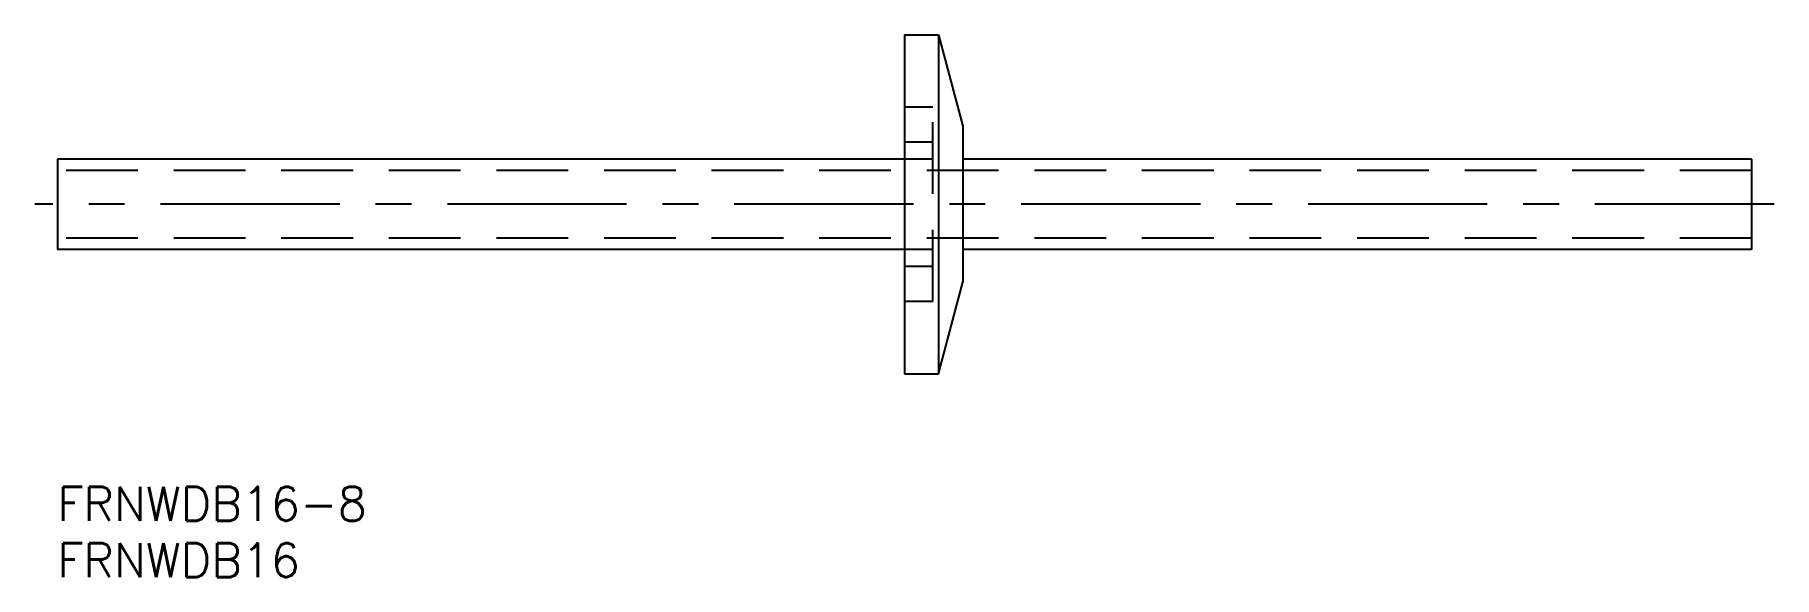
# Model space of a CAD drawing. Extents: x -2 to 152, y -8 to 40.
import ezdxf

# ---------------------------------------------------------------- set-up
doc = ezdxf.new("R2010")
doc.units = 0
doc.header["$LTSCALE"] = 0.5
doc.linetypes.add('CENTER', pattern=[50.8, 31.75, -6.35, 6.35, -6.35])
doc.linetypes.add('DASHED', pattern=[19.05, 12.7, -6.35])
for name, color, linetype in [('MSM_CENTER', 1, 'CENTER'), ('MSM_CONTINUOUS', 7, 'CONTINUOUS'), ('MSM_DASHED', 4, 'DASHED'), ('MSM_PART_NUMBER', 7, 'CONTINUOUS')]:
    doc.layers.add(name, color=color, linetype=linetype)
doc.styles.get("Standard").update_dxf_attribs({"font": 'txt.shx', "height": 3, "bigfont": 'bigfont.shx'})

# ---------------------------------------------------------------- blocks, each defined once
blk = doc.blocks.new('*U5')
at = {"layer": 'MSM_PART_NUMBER'}
blk.add_text('FRNWDB16-8', height=3, dxfattribs=at).set_placement((0, -3))
blk = doc.blocks.new('*U6')
at = {"layer": 'MSM_PART_NUMBER'}
blk.add_text('FRNWDB16', height=3, dxfattribs=at).set_placement((0, -8))

msp = doc.modelspace()

# ---------------------------------------------------------------- linework, layer by layer
at = {"layer": 'MSM_CENTER'}
msp.add_line((152, 25), (-2, 25), dxfattribs=at)
at = {"layer": 'MSM_CONTINUOUS'}
for p, q in [((75, 40), (75, 10)), ((75, 40), (78, 40)), ((78, 40), (78, 10)), ((78, 40), (80.17, 31.9)), ((80.17, 31.9), (80.17, 18.1)), ((0, 29), (0, 21)), ((77.5, 29), (0, 29)), ((150, 29), (80.17, 29)), ((150, 29), (150, 21)), ((77.5, 21), (0, 21)), ((150, 21), (80.17, 21)), ((78, 10), (80.17, 18.1)), ((75, 10), (78, 10))]:
    msp.add_line(p, q, dxfattribs=at)
at = {"layer": 'MSM_DASHED'}
for p, q in [((77.5, 33.6), (75, 33.6)), ((77.5, 16.4), (77.5, 33.6)), ((77.5, 30.5), (75, 30.5)), ((150, 28), (0, 28)), ((150, 22), (0, 22)), ((77.5, 19.5), (75, 19.5)), ((77.5, 16.4), (75, 16.4))]:
    msp.add_line(p, q, dxfattribs=at)

# ---------------------------------------------------------------- block references
at = {"layer": 'MSM_CONTINUOUS'}
for name in ['*U5', '*U6']:
    msp.add_blockref(name, (0, 0), dxfattribs=at)

doc.saveas('drawing.dxf')
